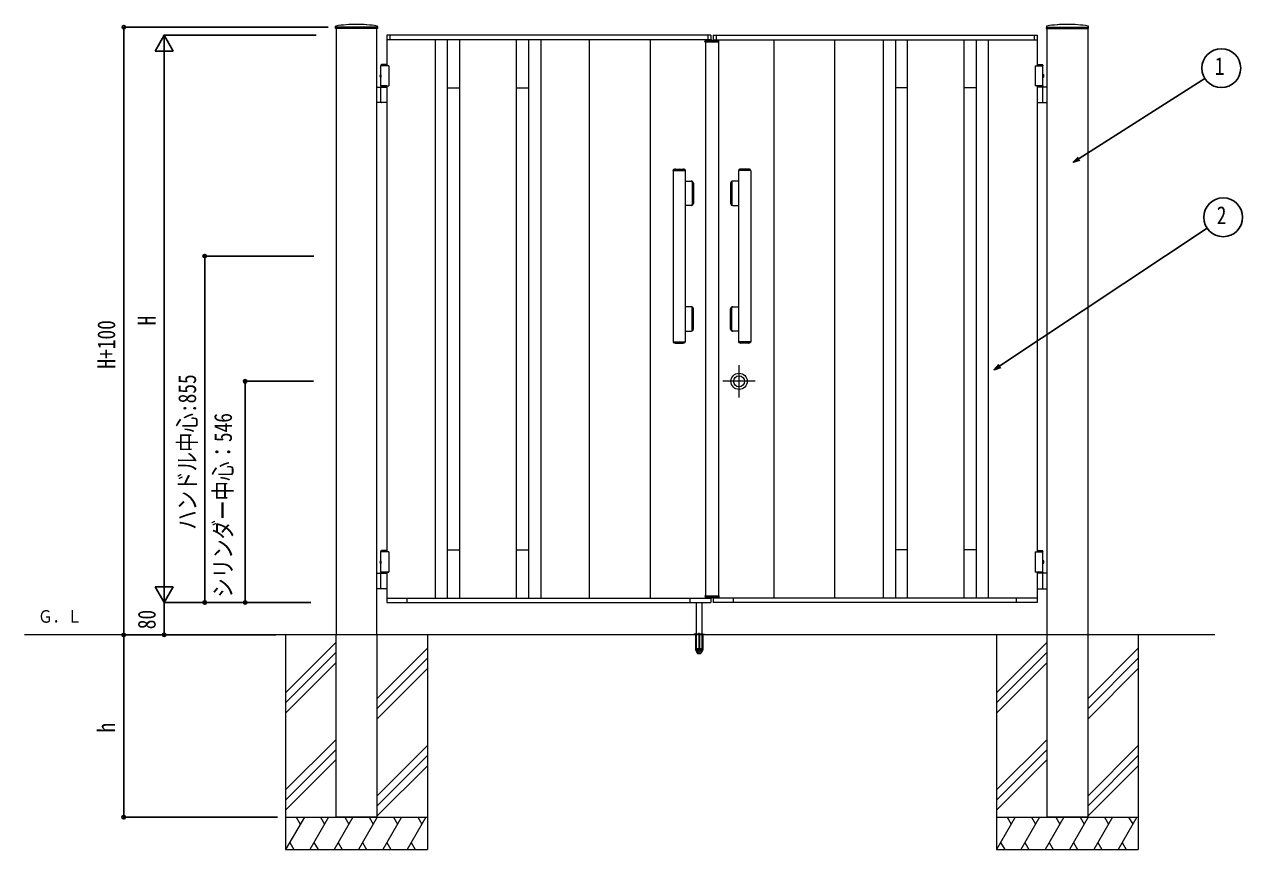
# Model space of a CAD drawing. Units: millimetres, scale not verified. Extents: x -4205 to 4205, y -2970 to 2970.
# Drawn here: x -1703 to 1306, y -558 to 1479 of the extents above; entities that cross this region are included whole.
import ezdxf
from ezdxf.enums import TextEntityAlignment as Align

# ---------------------------------------------------------------- set-up
doc = ezdxf.new("R2010")
doc.units = ezdxf.units.MM
doc.header["$LTSCALE"] = 10
doc.layers.add('0-2_USER1', color=3, linetype='Continuous')
doc.layers.add('0-5_YKK_D', color=6, linetype='Continuous')
doc.layers.add('0-4_YKK_A1', color=4, linetype='Continuous', lineweight=18)
doc.styles.add('ＭＳ ゴシック', font='')
doc.styles.get('ＭＳ ゴシック').set_extended_font_data('MS Gothic')

msp = doc.modelspace()

# ---------------------------------------------------------------- linework, layer by layer
at = {"layer": '0-4_YKK_A1'}
for p, q in [((-935.13, 1469.33), (-934.87, 1474.3)), ((-934.13, 1469.33), (-935.13, 1469.33)), ((-831.83, 1469.33), (-934.13, 1469.33)), ((-832.98, 1472.33), (-932.98, 1472.33)), ((-932.98, 1472.33), (-932.98, 1469.33)), ((-932.98, 1469.33), (-932.98, -27.67)), ((-7.98, 1452.33), (-807.98, 1452.33)), ((-807.98, 1452.33), (-807.98, 1377.32)), ((-800.68, 1452.33), (-800.68, 1441.33)), ((-15.28, 1452.33), (-15.28, 1441.33)), ((-7.98, 1452.33), (-7.98, 1440.93)), ((-1.98, 1452.33), (798.02, 1452.33)), ((-1.98, 1452.33), (-1.98, 1439.93)), ((5.32, 1452.33), (5.32, 1441.33)), ((790.72, 1452.33), (790.72, 1441.33)), ((798.02, 1452.33), (798.02, 1377.32)), ((821.87, 1469.33), (924.17, 1469.33)), ((823.02, 1472.33), (923.02, 1472.33)), ((823.02, 1469.33), (823.02, 1472.33)), ((823.02, -27.67), (823.02, 1469.33)), ((923.02, 1472.33), (923.02, 1469.33)), ((923.02, 1469.33), (923.02, -27.67)), ((924.17, 1469.33), (925.17, 1469.33)), ((925.17, 1469.33), (924.91, 1474.3)), ((-7.98, 1441.33), (-807.98, 1441.33)), ((-687.98, 63.33), (-687.98, 1441.33)), ((-657.98, 63.33), (-657.98, 1441.33)), ((-627.98, 63.33), (-627.98, 1441.33)), ((-487.98, 63.33), (-487.98, 1441.33)), ((-457.98, 1441.33), (-457.98, 63.33)), ((-427.98, 1441.33), (-427.98, 63.33)), ((-307.98, 1441.33), (-307.98, 63.33)), ((-157.98, 1441.33), (-157.98, 63.33)), ((-22.28, 1435.93), (-22.17, 1438.96)), ((-22.28, 1435.93), (12.32, 1435.93)), ((-21.17, 1439.93), (11.22, 1439.93)), ((-20.98, 1437.93), (-20.98, 66.73)), ((-20.98, 1437.93), (11.02, 1437.93)), ((-14.68, 1439.93), (-14.68, 1440.93)), ((-14.68, 1440.93), (-6.32, 1440.93)), ((-7.75, 1439.93), (-7.75, 1439.96)), ((-5.32, 1439.93), (-5.32, 1439.96)), ((-1.98, 1441.33), (798.02, 1441.33)), ((11.02, 1437.93), (11.02, 66.73)), ((12.32, 1435.93), (12.21, 1438.96)), ((148.02, 1441.33), (148.02, 63.33)), ((298.02, 1441.33), (298.02, 63.33)), ((418.02, 1441.33), (418.02, 63.33)), ((448.02, 1441.33), (448.02, 63.33)), ((478.02, 63.33), (478.02, 1441.33)), ((618.02, 63.33), (618.02, 1441.33)), ((648.02, 63.33), (648.02, 1441.33)), ((678.02, 63.33), (678.02, 1441.33)), ((-822.48, 1378.32), (-821.33, 1380.32)), ((-822.48, 1378.32), (-822.48, 1377.32)), ((-807.98, 1378.32), (-822.48, 1378.32)), ((-822.48, 1327.33), (-822.48, 1377.32)), ((-802.98, 1377.32), (-822.48, 1377.32)), ((-822.48, 1354.33), (-822.48, 1350.33)), ((-822.48, 1354.33), (-822.48, 1350.33)), ((-807.98, 1380.32), (-821.33, 1380.32)), ((-802.98, 1377.32), (-802.98, 1327.33)), ((793.02, 1377.32), (812.52, 1377.32)), ((793.02, 1377.32), (793.02, 1327.33)), ((798.02, 1380.32), (811.37, 1380.32)), ((798.02, 1378.32), (812.52, 1378.32)), ((812.52, 1378.32), (811.37, 1380.32)), ((812.52, 1378.32), (812.52, 1377.32)), ((812.52, 1327.33), (812.52, 1377.32)), ((812.52, 1354.33), (812.52, 1350.33)), ((812.52, 1354.33), (812.52, 1350.33)), ((-832.98, 1324.33), (-807.98, 1324.33)), ((-822.48, 1327.33), (-822.48, 1324.33)), ((-807.98, 1327.33), (-822.48, 1327.33)), ((-822.48, 1327.33), (-802.98, 1327.33)), ((-822.48, 1324.33), (-807.98, 1324.33)), ((-807.98, 1327.33), (-807.98, 177.32)), ((812.52, 1327.33), (793.02, 1327.33)), ((798.02, 1327.33), (812.52, 1327.33)), ((798.02, 1327.33), (798.02, 177.32)), ((823.02, 1324.33), (798.02, 1324.33)), ((812.52, 1324.33), (798.02, 1324.33)), ((812.52, 1327.33), (812.52, 1324.33)), ((-822.48, 1287.33), (-822.48, 1323.33)), ((-657.98, 1322.33), (-627.98, 1322.33)), ((-487.98, 1322.33), (-457.98, 1322.33)), ((478.02, 1322.33), (448.02, 1322.33)), ((648.02, 1322.33), (618.02, 1322.33)), ((812.52, 1287.33), (812.52, 1323.33)), ((-819.79, 1286.33), (-832.98, 1286.33)), ((-807.98, 1286.33), (-819.79, 1286.33)), ((798.02, 1286.33), (809.83, 1286.33)), ((809.83, 1286.33), (823.02, 1286.33)), ((-100.82, 1118.83), (-100.82, 695.83)), ((-100.82, 1118.83), (-70.82, 1118.83)), ((-100.52, 1118.83), (-100.52, 1120.2)), ((-72.1, 1120.64), (-99.54, 1120.64)), ((-95.57, 1122.33), (-76.07, 1122.33)), ((-71.12, 1120.2), (-71.12, 1118.83)), ((-70.82, 1118.83), (-70.82, 695.83)), ((60.86, 1118.83), (60.86, 695.83)), ((90.86, 1118.83), (60.86, 1118.83)), ((61.16, 1120.2), (61.16, 1118.83)), ((62.14, 1120.64), (89.58, 1120.64)), ((85.61, 1122.33), (66.11, 1122.33)), ((90.56, 1118.83), (90.56, 1120.2)), ((90.86, 1118.83), (90.86, 695.83)), ((-70.82, 1092.33), (-55.37, 1092.33)), ((-54.02, 1089.83), (-54.02, 1034.83)), ((-52.87, 1034.83), (-52.87, 1089.83)), ((-50.82, 1087.33), (-50.82, 1037.33)), ((40.86, 1087.33), (40.86, 1037.33)), ((42.91, 1034.83), (42.91, 1089.83)), ((44.06, 1089.83), (44.06, 1034.83)), ((60.86, 1092.33), (45.41, 1092.33)), ((-55.37, 1032.33), (-70.82, 1032.33)), ((45.41, 1032.33), (60.86, 1032.33)), ((-55.37, 782.33), (-70.82, 782.33)), ((-54.02, 724.83), (-54.02, 779.83)), ((-52.87, 779.83), (-52.87, 724.83)), ((-50.82, 727.33), (-50.82, 777.33)), ((40.86, 727.33), (40.86, 777.33)), ((42.91, 779.83), (42.91, 724.83)), ((44.06, 724.83), (44.06, 779.83)), ((45.41, 782.33), (60.86, 782.33)), ((-70.82, 722.33), (-55.37, 722.33)), ((60.86, 722.33), (45.41, 722.33)), ((-100.82, 695.83), (-70.82, 695.83)), ((-100.52, 695.83), (-100.52, 694.46)), ((-72.1, 694.02), (-99.54, 694.02)), ((-95.57, 692.33), (-76.07, 692.33)), ((-71.12, 694.46), (-71.12, 695.83)), ((90.86, 695.83), (60.86, 695.83)), ((61.16, 694.46), (61.16, 695.83)), ((62.14, 694.02), (89.58, 694.02)), ((85.61, 692.33), (66.11, 692.33)), ((90.56, 695.83), (90.56, 694.46)), ((62.02, 558.33), (62.02, 637.76)), ((102.02, 598.33), (22.02, 598.33)), ((-657.98, 182.33), (-627.98, 182.33)), ((-487.98, 182.33), (-457.98, 182.33)), ((478.02, 182.33), (448.02, 182.33)), ((648.02, 182.33), (618.02, 182.33)), ((-822.48, 178.32), (-821.33, 180.32)), ((-822.48, 178.32), (-822.48, 177.32)), ((-807.98, 178.32), (-822.48, 178.32)), ((-822.48, 127.33), (-822.48, 177.32)), ((-802.98, 177.32), (-822.48, 177.32)), ((-822.48, 154.33), (-822.48, 150.33)), ((-822.48, 154.33), (-822.48, 150.33)), ((-807.98, 180.32), (-821.33, 180.32)), ((-802.98, 177.32), (-802.98, 127.33)), ((793.02, 177.32), (812.52, 177.32)), ((793.02, 177.32), (793.02, 127.33)), ((798.02, 180.32), (811.37, 180.32)), ((798.02, 178.32), (812.52, 178.32)), ((812.52, 178.32), (811.37, 180.32)), ((812.52, 178.32), (812.52, 177.32)), ((812.52, 127.33), (812.52, 177.32)), ((812.52, 154.33), (812.52, 150.33)), ((812.52, 154.33), (812.52, 150.33)), ((-832.98, 124.33), (-807.98, 124.33)), ((-822.48, 127.33), (-822.48, 124.33)), ((-802.98, 127.33), (-822.48, 127.33)), ((-822.48, 127.33), (-802.98, 127.33)), ((-822.48, 124.33), (-807.98, 124.33)), ((-822.48, 87.33), (-822.48, 123.33)), ((-807.98, 127.33), (-807.98, 52.33)), ((812.52, 127.33), (793.02, 127.33)), ((798.02, 127.33), (812.52, 127.33)), ((798.02, 127.33), (798.02, 52.33)), ((823.02, 124.33), (798.02, 124.33)), ((812.52, 124.33), (798.02, 124.33)), ((812.52, 127.33), (812.52, 124.33)), ((812.52, 87.33), (812.52, 123.33)), ((-819.79, 86.33), (-832.98, 86.33)), ((-807.98, 86.33), (-819.79, 86.33)), ((-807.98, 63.33), (-7.98, 63.33)), ((-757.48, 52.33), (-757.48, 63.33)), ((-58.48, 52.33), (-58.48, 63.33)), ((-22.28, 68.73), (12.32, 68.73)), ((-22.28, 68.73), (-22.17, 65.69)), ((-21.17, 64.73), (11.22, 64.73)), ((-20.98, 66.73), (11.02, 66.73)), ((-14.68, 64.73), (-14.68, 63.73)), ((-14.68, 63.73), (-6.32, 63.73)), ((-7.98, 63.73), (-7.98, 52.33)), ((-7.75, 64.73), (-7.75, 64.69)), ((-5.32, 64.73), (-5.32, 64.69)), ((-1.98, 64.73), (-1.98, 52.33)), ((798.02, 63.33), (-1.98, 63.33)), ((12.32, 68.73), (12.21, 65.69)), ((48.52, 52.33), (48.52, 63.33)), ((747.52, 52.33), (747.52, 63.33)), ((798.02, 86.33), (809.83, 86.33)), ((809.83, 86.33), (823.02, 86.33)), ((-807.98, 52.33), (-7.98, 52.33)), ((-42.98, -61.7), (-42.98, 52.19)), ((-29.98, 52.19), (-29.98, -61.7)), ((798.02, 52.33), (-1.98, 52.33)), ((1237.16, -27.67), (-1703.34, -27.67)), ((-1057.97, -27.67), (-1057.97, -557.66)), ((-832.98, -27.67), (-832.98, -477.66)), ((-707.97, -27.67), (-707.97, -557.66)), ((-49.48, -26.83), (-49.48, -27.67)), ((-23.48, -27.67), (-49.48, -27.67)), ((-45.48, -24.67), (-48.82, -25.89)), ((-48.48, -26.13), (-24.48, -26.13)), ((-45.98, -26.67), (-26.98, -26.67)), ((-45.73, -26.67), (-45.73, -27.67)), ((-45.73, -27.67), (-45.73, -64.7)), ((-45.48, -24.67), (-27.48, -24.67)), ((-45.17, -26.67), (-45.17, -27.67)), ((-45.17, -27.67), (-45.17, -65.67)), ((-44.31, -24.67), (-43.81, -25.17)), ((-43.81, -25.17), (-29.15, -25.17)), ((-43.48, -62.73), (-43.81, -25.17)), ((-37.48, -26.67), (-37.48, -27.67)), ((-37.48, -27.67), (-37.48, -65.67)), ((-36.48, -74.67), (-36.48, -22.75)), ((-36.48, -74.82), (-36.48, -22.9)), ((-35.48, -26.67), (-35.48, -27.67)), ((-35.48, -27.67), (-35.48, -65.67)), ((-29.48, -62.73), (-29.15, -25.17)), ((-28.65, -24.67), (-29.15, -25.17)), ((-27.79, -26.67), (-27.79, -27.67)), ((-27.79, -27.67), (-27.79, -65.67)), ((-27.48, -24.67), (-24.14, -25.89)), ((-27.23, -26.67), (-27.23, -27.67)), ((-27.23, -27.67), (-27.23, -64.7)), ((-23.48, -26.83), (-23.48, -27.67)), ((698.04, -27.67), (698.04, -557.66)), ((923.02, -27.67), (923.02, -477.66)), ((1048.04, -27.67), (1048.04, -557.66)), ((-932.96, -45.45), (-1057.97, -170.45)), ((823.04, -45.45), (698.04, -170.45)), ((-932.96, -70.45), (-1057.97, -195.45)), ((-707.97, -60.45), (-832.97, -185.45)), ((-707.97, -85.45), (-832.97, -210.45)), ((-45.73, -64.7), (-40.84, -73.17)), ((-45.17, -65.67), (-37.48, -65.67)), ((-39.98, -64.7), (-42.98, -61.7)), ((-29.98, -61.7), (-42.98, -61.7)), ((-39.98, -64.7), (-32.98, -64.7)), ((-39.97, -73.67), (-32.99, -73.67)), ((-37.48, -64.7), (-35.48, -64.7)), ((-35.48, -65.67), (-27.79, -65.67)), ((-29.98, -61.7), (-32.98, -64.7)), ((-27.23, -64.7), (-32.12, -73.17)), ((823.04, -70.45), (698.04, -195.45)), ((1048.04, -60.45), (923.04, -185.45)), ((1048.04, -85.45), (923.04, -210.45)), ((-932.96, -95.45), (-1057.97, -220.45)), ((-707.97, -110.45), (-832.97, -235.45)), ((823.04, -95.45), (698.04, -220.45)), ((1048.04, -110.45), (923.04, -235.45)), ((-932.97, -285.45), (-1057.97, -410.45)), ((-707.97, -300.45), (-832.97, -425.45)), ((823.04, -285.45), (698.04, -410.45)), ((1048.04, -300.45), (923.04, -425.45)), ((-932.97, -310.45), (-1057.97, -435.45)), ((-707.97, -325.45), (-832.97, -450.45)), ((823.04, -310.45), (698.04, -435.45)), ((1048.04, -325.45), (923.04, -450.45)), ((-707.97, -350.45), (-832.97, -475.45)), ((1048.04, -350.45), (923.04, -475.45)), ((-1057.97, -477.66), (-707.97, -477.66)), ((-1011.78, -477.66), (-1057.97, -557.66)), ((-1031.78, -477.66), (-1021.78, -494.98)), ((-951.78, -477.66), (-997.97, -557.66)), ((-971.78, -477.66), (-961.78, -494.98)), ((-891.78, -477.66), (-937.97, -557.66)), ((-911.78, -477.66), (-901.78, -494.98)), ((-831.78, -477.66), (-877.97, -557.66)), ((-851.78, -477.66), (-841.78, -494.98)), ((-771.78, -477.66), (-817.97, -557.66)), ((-791.78, -477.66), (-781.78, -494.98)), ((-711.78, -477.66), (-757.97, -557.66)), ((-731.78, -477.66), (-721.78, -494.98)), ((698.04, -477.66), (1048.04, -477.66)), ((744.22, -477.66), (698.04, -557.66)), ((724.22, -477.66), (734.22, -494.98)), ((804.22, -477.66), (758.04, -557.66)), ((784.22, -477.66), (794.22, -494.98)), ((864.22, -477.66), (818.04, -557.66)), ((844.22, -477.66), (854.22, -494.98)), ((924.22, -477.66), (878.04, -557.66)), ((904.22, -477.66), (914.22, -494.98)), ((984.22, -477.66), (938.04, -557.66)), ((964.22, -477.66), (974.22, -494.98)), ((1044.22, -477.66), (998.04, -557.66)), ((1024.22, -477.66), (1034.22, -494.98)), ((-1047.97, -540.34), (-1037.97, -557.66)), ((-987.97, -540.34), (-977.97, -557.66)), ((-927.97, -540.34), (-917.97, -557.66)), ((-867.97, -540.34), (-857.97, -557.66)), ((-807.97, -540.34), (-797.97, -557.66)), ((-747.97, -540.34), (-737.97, -557.66)), ((708.04, -540.34), (718.04, -557.66)), ((768.04, -540.34), (778.04, -557.66)), ((828.04, -540.34), (838.04, -557.66)), ((888.04, -540.34), (898.04, -557.66)), ((948.04, -540.34), (958.04, -557.66)), ((1008.04, -540.34), (1018.04, -557.66)), ((-1057.97, -557.66), (-707.97, -557.66)), ((698.04, -557.66), (1048.04, -557.66))]:
    msp.add_line(p, q, dxfattribs=at)
for points in [[(-832.98, -27.67), (-832.98, 1469.33), (-832.98, 1472.33)], [(-831.09, 1474.3), (-830.83, 1469.33), (-831.83, 1469.33)], [(821.13, 1474.3), (820.87, 1469.33), (821.87, 1469.33)], [(-824.83, 1354.43), (-822.89, 1353.48), (-822.27, 1352.33)], [(-822.48, 1354.33), (-822.48, 1355.83), (-823.89, 1355.45)], [(814.87, 1354.43), (812.92, 1353.48), (812.31, 1352.33)], [(812.52, 1354.33), (812.52, 1355.83), (813.93, 1355.45)], [(-824.83, 1350.23), (-822.89, 1351.18), (-822.27, 1352.33)], [(-822.48, 1350.33), (-822.48, 1348.83), (-823.89, 1349.21)], [(814.87, 1350.23), (812.92, 1351.18), (812.31, 1352.33)], [(812.52, 1350.33), (812.52, 1348.83), (813.93, 1349.21)], [(-824.83, 154.43), (-822.89, 153.48), (-822.27, 152.33)], [(-824.83, 150.23), (-822.89, 151.18), (-822.27, 152.33)], [(-822.48, 154.33), (-822.48, 155.83), (-823.89, 155.45)], [(814.87, 154.43), (812.92, 153.48), (812.31, 152.33)], [(814.87, 150.23), (812.92, 151.18), (812.31, 152.33)], [(812.52, 154.33), (812.52, 155.83), (813.93, 155.45)], [(-822.48, 150.33), (-822.48, 148.83), (-823.89, 149.21)], [(812.52, 150.33), (812.52, 148.83), (813.93, 149.21)], [(-832.98, -477.66), (-932.98, -477.66), (-932.98, -27.67)], [(923.02, -477.66), (823.02, -477.66), (823.02, -27.67)], [(-932.97, -335.45), (-970.67, -373.16), (-1057.97, -460.45)], [(823.04, -335.45), (785.33, -373.16), (698.04, -460.45)]]:
    msp.add_lwpolyline(points, dxfattribs=at)
for radius in [20, 20, 13.5]:
    msp.add_circle((62.02, 598.33), radius, dxfattribs=at)
for centre, radius, start, end in [((-933.87, 1474.24), 1, 99.1798, 177), ((-882.98, 1159.33), 320, 90, 99.1798), ((-882.98, 1159.33), 320, 80.8202, 90), ((-832.09, 1474.24), 1, 3, 80.8202), ((822.13, 1474.24), 1, 99.1798, 177), ((873.02, 1159.33), 320, 90, 99.1798), ((873.02, 1159.33), 320, 80.8202, 90), ((923.91, 1474.24), 1, 3, 80.8202), ((-21.17, 1438.93), 1, 90, 178), ((-8.75, 1439.93), 1, 2, 90), ((-6.32, 1439.93), 1, 2, 90), ((11.22, 1438.93), 1, 2, 90), ((-816.08, 1352.33), 9, 165.9647, 194.0353), ((-823.55, 1354.2), 1.3, 105, 165.9647), ((813.59, 1354.2), 1.3, 14.0353, 75), ((806.12, 1352.33), 9, 345.9647, 14.0353), ((-823.55, 1350.46), 1.3, 194.0353, 255), ((-821.48, 1323.33), 1, 90, 180), ((811.52, 1323.33), 1, 0, 90), ((813.59, 1350.46), 1.3, 285, 345.9647), ((-821.48, 1287.33), 1, 180, 270), ((811.52, 1287.33), 1, 270, 0), ((-99.72, 1120.2), 0.8, 110.76843, 180), ((-85.82, 1083.55), 40, 104.21682, 110.76843), ((-95.57, 1122.03), 0.3, 90, 104.21682), ((-95.57, 1122.03), 0.3, 61.29529, 90), ((-85.82, 1139.83), 20, 241.29529, 250.4307), ((-92.42, 1121.27), 0.3, 250.4307, 279.9206), ((-85.82, 1083.55), 38, 80.0794, 99.9206), ((-79.22, 1121.27), 0.3, 260.0794, 289.5693), ((-85.82, 1139.83), 20, 289.5693, 298.70471), ((-76.07, 1122.03), 0.3, 90, 118.70471), ((-76.07, 1122.03), 0.3, 75.78318, 90), ((-85.82, 1083.55), 40, 69.23157, 75.78318), ((-71.92, 1120.2), 0.8, 0, 69.23157), ((61.96, 1120.2), 0.8, 110.76843, 180), ((75.86, 1083.55), 40, 104.21682, 110.76843), ((66.11, 1122.03), 0.3, 90, 104.21682), ((66.11, 1122.03), 0.3, 61.29529, 90), ((75.86, 1139.83), 20, 241.29529, 250.4307), ((69.26, 1121.27), 0.3, 250.4307, 279.9206), ((75.86, 1083.55), 38, 80.0794, 99.9206), ((82.46, 1121.27), 0.3, 260.0794, 289.5693), ((75.86, 1139.83), 20, 289.5693, 298.70471), ((85.61, 1122.03), 0.3, 90, 118.70471), ((85.61, 1122.03), 0.3, 75.78318, 90), ((75.86, 1083.55), 40, 69.23157, 75.78318), ((89.76, 1120.2), 0.8, 0, 69.23157), ((-56.52, 1089.83), 2.5, 0, 90), ((-55.82, 1087.33), 5, 0, 90), ((-55.37, 1089.83), 2.5, 0, 90), ((45.86, 1087.33), 5, 90, 180), ((45.41, 1089.83), 2.5, 90, 180), ((46.56, 1089.83), 2.5, 90, 180), ((-56.52, 1034.83), 2.5, 270, 0), ((-55.82, 1037.33), 5, 270, 0), ((-55.37, 1034.83), 2.5, 270, 0), ((45.86, 1037.33), 5, 180, 270), ((45.41, 1034.83), 2.5, 180, 270), ((46.56, 1034.83), 2.5, 180, 270), ((-56.52, 779.83), 2.5, 0, 90), ((-55.82, 777.33), 5, 0, 90), ((-55.37, 779.83), 2.5, 0, 90), ((45.86, 777.33), 5, 90, 180), ((45.41, 779.83), 2.5, 90, 180), ((46.56, 779.83), 2.5, 90, 180), ((-56.52, 724.83), 2.5, 270, 0), ((-55.82, 727.33), 5, 270, 0), ((-55.37, 724.83), 2.5, 270, 0), ((45.86, 727.33), 5, 180, 270), ((45.41, 724.83), 2.5, 180, 270), ((46.56, 724.83), 2.5, 180, 270), ((-99.72, 694.46), 0.8, 180, 249.23157), ((-85.82, 731.11), 40, 249.23157, 255.78318), ((-95.57, 692.63), 0.3, 255.78318, 270), ((-95.57, 692.63), 0.3, 270, 298.70471), ((-85.82, 674.82), 20, 109.5693, 118.70471), ((-92.42, 693.39), 0.3, 80.0794, 109.5693), ((-85.82, 731.11), 38, 260.0794, 279.9206), ((-79.22, 693.39), 0.3, 70.4307, 99.9206), ((-85.82, 674.82), 20, 61.29529, 70.4307), ((-76.07, 692.63), 0.3, 241.29529, 270), ((-76.07, 692.63), 0.3, 270, 284.21682), ((-85.82, 731.11), 40, 284.21682, 290.76843), ((-71.92, 694.46), 0.8, 290.76843, 0), ((61.96, 694.46), 0.8, 180, 249.23157), ((75.86, 731.11), 40, 249.23157, 255.78318), ((66.11, 692.63), 0.3, 255.78318, 270), ((66.11, 692.63), 0.3, 270, 298.70471), ((75.86, 674.82), 20, 109.5693, 118.70471), ((69.26, 693.39), 0.3, 80.0794, 109.5693), ((75.86, 731.11), 38, 260.0794, 279.9206), ((82.46, 693.39), 0.3, 70.4307, 99.9206), ((75.86, 674.82), 20, 61.29529, 70.4307), ((85.61, 692.63), 0.3, 241.29529, 270), ((85.61, 692.63), 0.3, 270, 284.21682), ((75.86, 731.11), 40, 284.21682, 290.76843), ((89.76, 694.46), 0.8, 290.76843, 0), ((-816.08, 152.33), 9, 165.9647, 194.0353), ((-823.55, 154.2), 1.3, 105, 165.9647), ((813.59, 154.2), 1.3, 14.0353, 75), ((806.12, 152.33), 9, 345.9647, 14.0353), ((-823.55, 150.46), 1.3, 194.0353, 255), ((-821.48, 123.33), 1, 90, 180), ((811.52, 123.33), 1, 0, 90), ((813.59, 150.46), 1.3, 285, 345.9647), ((-821.48, 87.33), 1, 180, 270), ((-21.17, 65.73), 1, 182, 270), ((-8.75, 64.73), 1, 270, 358), ((-6.32, 64.73), 1, 270, 358), ((11.22, 65.73), 1, 270, 358), ((811.52, 87.33), 1, 270, 0), ((-48.48, -26.83), 1, 110, 180), ((-45.98, -27.67), 1, 90, 180), ((-26.98, -27.67), 1, 0, 90), ((-24.48, -26.83), 1, 0, 70), ((-36.48, -62.67), 7, 180.5, 359.5), ((-39.97, -72.67), 1, 210, 270), ((-32.99, -72.67), 1, 270, 330)]:
    msp.add_arc(centre, radius, start, end, dxfattribs=at)
for centre, start_param, end_param in [((-882.98, 1159.33), 6.1804804, 6.2831853), ((873.02, 1159.33), 0, 0.1027049)]:
    msp.add_ellipse(centre, major_axis=(0, 320), ratio=0.996875, start_param=start_param, end_param=end_param, dxfattribs=at)
at = {"layer": '0-5_YKK_D'}
for p, q in [((-952.98, 1472.33), (-1458.83, 1472.33)), ((-1457.83, 1472.33), (-1457.83, -27.67)), ((-1358, 1452.33), (-1380.5, 1413.36)), ((-982.98, 1452.33), (-1359, 1452.33)), ((-1358, 1452.33), (-1335.5, 1413.36)), ((-1358, 1452.33), (-1358, 1374.39)), ((-1380.5, 1413.36), (-1335.5, 1413.36)), ((-1358, 1407.33), (-1358, 97.33)), ((-988.06, 907.33), (-1259, 907.33)), ((-1258, 907.33), (-1258, 52.33)), ((-988.96, 598.33), (-1159, 598.33)), ((-1158, 598.33), (-1158, 52.33)), ((-1358, 52.33), (-1358, 130.27)), ((-1358, 52.33), (-1380.5, 91.3)), ((-1335.5, 91.3), (-1380.5, 91.3)), ((-1358, 52.33), (-1335.5, 91.3)), ((-995.47, 52.33), (-1359, 52.33)), ((-995.47, 52.33), (-1359, 52.33)), ((-1358, 52.33), (-1358, -27.67)), ((-995.47, 52.33), (-1259, 52.33)), ((-995.47, 52.33), (-1159, 52.33)), ((-1082.62, -27.67), (-1458.83, -27.67)), ((-1458, -477.66), (-1458, -27.67)), ((-1252.98, -27.67), (-1359, -27.67)), ((-1077.97, -477.66), (-1459, -477.66))]:
    msp.add_line(p, q, dxfattribs=at)
for points in [[(887.24, 1138.98), (901.59, 1148.09), (1212.48, 1345.53)], [(904.03, 1144.25), (887.24, 1138.98), (899.14, 1151.94)], [(692.01, 626.86), (706.16, 636.28), (1217.79, 976.61)], [(708.69, 632.49), (692.01, 626.86), (703.64, 640.07)]]:
    msp.add_lwpolyline(points, dxfattribs=at)
for centre, radius in [((-1457.83, 1472.33), 4.25), ((1253, 1371.26), 48), ((1257.75, 1003.2), 48), ((-1258, 907.33), 4.25), ((-1158, 598.33), 4.25), ((-1258, 52.33), 4.25), ((-1158, 52.33), 4.25), ((-1458, -27.67), 4.25), ((-1457.83, -27.67), 4.25), ((-1358, -27.67), 4.25), ((-1458, -477.66), 4.25)]:
    msp.add_circle(centre, radius, dxfattribs=at)

# ---------------------------------------------------------------- texts
at = {"layer": '0-2_USER1', "style": 'ＭＳ ゴシック', "width": 0.85}
msp.add_text('Ｇ．Ｌ', height=31.16, dxfattribs=at).set_placement((-1669.55, -7.03), align=Align.BOTTOM_LEFT)
at = {"layer": '0-5_YKK_D', "style": 'ＭＳ ゴシック', "width": 0.8}
for s, p in [('1', (1237, 1341.26)), ('2', (1241.75, 973.2))]:
    msp.add_text(s, height=43.99, dxfattribs=at).set_placement(p, align=Align.BOTTOM_LEFT)
for s, p in [('H', (-1366, 736.33)), ('H+100', (-1465.83, 629.53)), ('ハンドル中心:855', (-1266, 231.83)), ('シリンダー中心：546', (-1177.55, 64.17)), ('80', (-1366, -13.71)), ('h', (-1466, -268.67))]:
    msp.add_text(s, height=43.99, rotation=90, dxfattribs=at).set_placement(p, align=Align.BOTTOM_LEFT)

doc.saveas('drawing.dxf')
